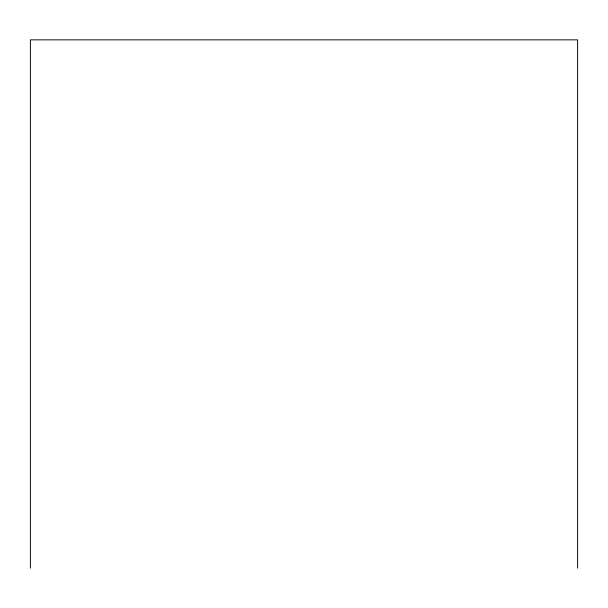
<?xml version="1.0" encoding="UTF-8"?>
<svg xmlns="http://www.w3.org/2000/svg" width="608" height="608" viewBox="0 0 608 608"><rect width="100%" height="100%" fill="white"/><g stroke="black" fill="none" stroke-linecap="round" stroke-linejoin="round"><path stroke-width="0.91" d="M577.6 568.146L577.6 39.854L30.4 39.854L30.4 568.146"/></g></svg>
